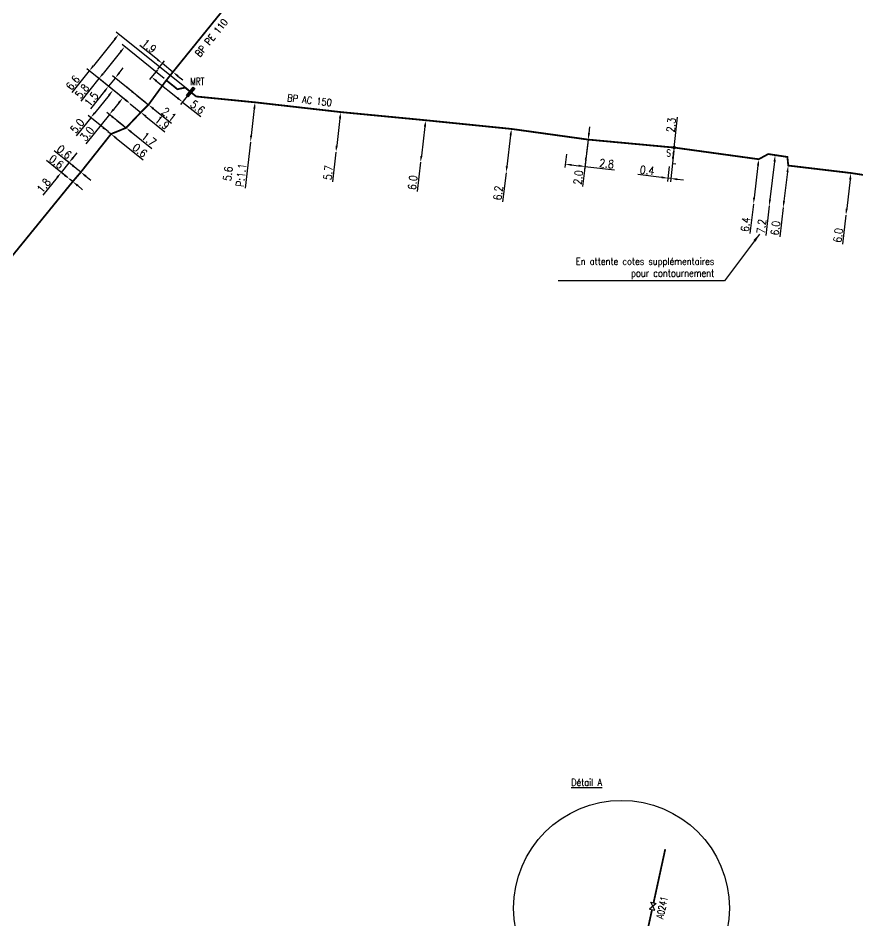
# Model space of a CAD drawing. Header units: millimetres. Extents: x 183997 to 185000, y 127999 to 129007.
# Drawn here: x 184763.2 to 184881.2, y 128287 to 128414 of the extents above; entities that cross this region are included whole.
import ezdxf
from ezdxf.enums import TextEntityAlignment as Align

# ---------------------------------------------------------------- set-up
doc = ezdxf.new("R2010")
doc.units = ezdxf.units.MM
doc.header["$PDMODE"] = 34
doc.linetypes.add('L_25_AP', pattern=[2000, 1000, 1000])
doc.linetypes.add('L_25_PE', pattern=[2000, 1000, 1000])
doc.layers.get('0').update_dxf_attribs({"linetype": 'CONTINUOUS'})
doc.layers.get('DEFPOINTS').update_dxf_attribs({"linetype": 'CONTINUOUS'})
for name, color, linetype in [('L_150', 1, 'CONTINUOUS'), ('L_300', 7, 'CONTINUOUS'), ('L_340', 7, 'CONTINUOUS'), ('L_900', 7, 'CONTINUOUS')]:
    doc.layers.add(name, color=color, linetype=linetype)
doc.styles.add('G_ROMANS', font='ROMANS.SHX', dxfattribs={"width": 0.75})
doc.styles.get("Standard").update_dxf_attribs({"font": 'romans.shx', "width": 0.85})
doc.dimstyles.get("Standard").update_dxf_attribs({"dimtxt": 1.5, "dimasz": 1.2, "dimexe": 0.625, "dimexo": 0.625, "dimgap": 0.25, "dimtad": 1, "dimdec": 1, "dimzin": 0, "dimdsep": 46, "dimtxsty": 'Standard', "dimcen": -0.5, "dimadec": 0, "dimazin": 0, "dimtfac": 1, "dimtdec": 1, "dimtmove": 0, "dimatfit": 3, "dimfxl": 0, "dimtolj": 1, "dimtzin": 0, "dimarcsym": 0})

# ---------------------------------------------------------------- blocks, each defined once
blk = doc.blocks.new('L_300_11')
at = {"color": 0, "linetype": 'Continuous', "const_width": 0.248, "flags": 128}
blk.add_lwpolyline([(-0.13, 0, 1), (0.13, 0, 1)], format="xyb", close=True, dxfattribs=at)
at = {"linetype": 'Continuous', "style": 'G_ROMANS', "width": 0.75}
blk.add_attdef('S', text='', height=1, dxfattribs=at).set_placement((0, 1.35), align=Align.MIDDLE_CENTER)
at = {"color": 0, "linetype": 'Continuous', "width": 0.75, "flags": 3}
for tag, p in [('DEF_LEG', (0, -5)), ('DEF_COUP', (0, -7.5)), ('DEF_TYPE', (0, -10))]:
    blk.add_attdef(tag, text='', height=1.2, dxfattribs=at).set_placement(p, align=Align.MIDDLE)
blk = doc.blocks.new('L_340_17')
at = {"linetype": 'Continuous'}
blk.add_hatch(color=0, dxfattribs=at).paths.add_polyline_path([(0.125, 0.75), (-0.125, 0.75), (-0.125, -0.75), (0.125, -0.75)])
at = {"color": 0, "linetype": 'Continuous'}
blk.add_lwpolyline([(-0.125, 0.75), (0.125, 0.75), (0.125, -0.75), (-0.125, -0.75)], close=True, dxfattribs=at)
at = {"color": 0, "linetype": 'Continuous', "width": 0.75}
for tag, height, flags, p in [('MRT', 1, 8, (0, 2.5)), ('DEF_LEG', 1.2, 3, (0, -5)), ('DEF_COUP', 1.2, 3, (0, -7.5)), ('DEF_TYPE', 1.2, 3, (0, -10))]:
    blk.add_attdef(tag, text='', height=height, dxfattribs=dict(at, flags=flags)).set_placement(p, align=Align.MIDDLE)
blk = doc.blocks.new('L_300_09')
at = {"color": 0, "linetype": 'Continuous', "flags": 128}
blk.add_lwpolyline([(0.5, -0.38), (-0.5, 0.38), (-0.5, -0.38), (0.5, 0.38), (0.5, -0.38)], dxfattribs=at)
at = {"color": 0, "linetype": 'Continuous', "width": 0.75}
blk.add_attdef('NUM', text='', height=1, dxfattribs=at).set_placement((0, 1.69), align=Align.MIDDLE_CENTER)
at = {"color": 0, "linetype": 'Continuous', "width": 0.75, "flags": 3}
for tag, p in [('DEF_LEG', (0, -5)), ('DEF_COUP', (0, -7.5)), ('DEF_TYPE', (0, -10))]:
    blk.add_attdef(tag, text='', height=1.2, dxfattribs=at).set_placement(p, align=Align.MIDDLE)
blk = doc.blocks.new('*D1337')
at = {"layer": 'DEFPOINTS', "color": 0, "linetype": 'Continuous', "transparency": 16777216}
for p in [(184796.53, 128402.12), (184795.88, 128396.54), (184795.88, 128396.54)]:
    blk.add_point(p, dxfattribs=at)
at = {"layer": 'L_150', "color": 0, "linetype": 'Continuous', "lineweight": -2, "transparency": 16777216}
for p, q in [((184796.42, 128401.23), (184795.98, 128397.44)), ((184795.88, 128396.54), (184795.12, 128390.06))]:
    blk.add_line(p, q, dxfattribs=at)
at = {"layer": 'L_150', "color": 0, "linetype": 'Continuous', "transparency": 16777216}
for points in [[(184796.28, 128401.25), (184796.57, 128401.21), (184796.53, 128402.12)], [(184795.83, 128397.45), (184796.13, 128397.42), (184795.88, 128396.54)]]:
    blk.add_solid(points, dxfattribs=at)
at = {"layer": 'L_150', "color": 0, "linetype": 'Continuous', "transparency": 16777216, "insert": (184793.64, 128391.98), "char_height": 1.125, "attachment_point": 5, "rotation": 83.3168}
blk.add_mtext('\\A1;5.6\\PP:1.1', dxfattribs=at)
blk = doc.blocks.new('*D1341')
at = {"layer": 'DEFPOINTS', "color": 0, "linetype": 'Continuous', "transparency": 16777216}
for p in [(184843.33, 128396.88), (184840.31, 128395.27), (184840.09, 128393.43)]:
    blk.add_point(p, dxfattribs=at)
at = {"layer": 'L_150', "color": 0, "linetype": 'Continuous', "lineweight": -2, "transparency": 16777216}
for p, q in [((184843.28, 128396.42), (184842.81, 128392.64)), ((184840.26, 128394.81), (184840.03, 128392.97)), ((184840.98, 128393.33), (184841.97, 128393.21)), ((184842.87, 128393.1), (184847.01, 128392.62))]:
    blk.add_line(p, q, dxfattribs=at)
at = {"layer": 'L_150', "color": 0, "linetype": 'Continuous', "transparency": 16777216}
for points in [[(184841, 128393.47), (184840.96, 128393.18), (184840.09, 128393.43)], [(184841.99, 128393.36), (184841.96, 128393.06), (184842.87, 128393.1)]]:
    blk.add_solid(points, dxfattribs=at)
at = {"layer": 'L_150', "color": 0, "linetype": 'Continuous', "transparency": 16777216, "insert": (184845.92, 128393.5), "char_height": 1.125, "attachment_point": 5, "rotation": 353.2954}
blk.add_mtext('\\A1;2.8', dxfattribs=at)
blk = doc.blocks.new('*D1342')
at = {"layer": 'DEFPOINTS', "color": 0, "linetype": 'Continuous', "transparency": 16777216}
for p in [(184820.5, 128399.6), (184819.78, 128393.69), (184819.78, 128393.69)]:
    blk.add_point(p, dxfattribs=at)
at = {"layer": 'L_150', "color": 0, "linetype": 'Continuous', "lineweight": -2, "transparency": 16777216}
for p, q in [((184820.39, 128398.71), (184819.89, 128394.59)), ((184819.78, 128393.69), (184819.28, 128389.59))]:
    blk.add_line(p, q, dxfattribs=at)
at = {"layer": 'L_150', "color": 0, "linetype": 'Continuous', "transparency": 16777216}
for points in [[(184820.24, 128398.72), (184820.54, 128398.69), (184820.5, 128399.6)], [(184819.74, 128394.6), (184820.04, 128394.57), (184819.78, 128393.69)]]:
    blk.add_solid(points, dxfattribs=at)
at = {"layer": 'L_150', "color": 0, "linetype": 'Continuous', "transparency": 16777216, "insert": (184818.67, 128390.84), "char_height": 1.125, "attachment_point": 5, "rotation": 83.0319}
blk.add_mtext('\\A1;6.0', dxfattribs=at)
blk = doc.blocks.new('*D1343')
at = {"layer": 'DEFPOINTS', "color": 0, "linetype": 'Continuous', "transparency": 16777216}
for p in [(184808.55, 128400.75), (184807.89, 128395.13), (184807.89, 128395.13)]:
    blk.add_point(p, dxfattribs=at)
at = {"layer": 'L_150', "color": 0, "linetype": 'Continuous', "lineweight": -2, "transparency": 16777216}
for p, q in [((184808.45, 128399.85), (184808, 128396.03)), ((184807.89, 128395.13), (184807.4, 128390.96))]:
    blk.add_line(p, q, dxfattribs=at)
at = {"layer": 'L_150', "color": 0, "linetype": 'Continuous', "transparency": 16777216}
for points in [[(184808.3, 128399.87), (184808.6, 128399.83), (184808.55, 128400.75)], [(184807.85, 128396.05), (184808.15, 128396.01), (184807.89, 128395.13)]]:
    blk.add_solid(points, dxfattribs=at)
at = {"layer": 'L_150', "color": 0, "linetype": 'Continuous', "transparency": 16777216, "insert": (184806.8, 128392.23), "char_height": 1.125, "attachment_point": 5, "rotation": 83.3168}
blk.add_mtext('\\A1;5.7', dxfattribs=at)
blk = doc.blocks.new('*D1345')
at = {"layer": 'DEFPOINTS', "color": 0, "linetype": 'Continuous', "transparency": 16777216}
for p in [(184832.54, 128398.38), (184831.79, 128392.22), (184831.79, 128392.22)]:
    blk.add_point(p, dxfattribs=at)
at = {"layer": 'L_150', "color": 0, "linetype": 'Continuous', "lineweight": -2, "transparency": 16777216}
for p, q in [((184832.43, 128397.49), (184831.9, 128393.12)), ((184831.79, 128392.22), (184831.29, 128388.12))]:
    blk.add_line(p, q, dxfattribs=at)
at = {"layer": 'L_150', "color": 0, "linetype": 'Continuous', "transparency": 16777216}
for points in [[(184832.28, 128397.5), (184832.58, 128397.47), (184832.54, 128398.38)], [(184831.75, 128393.14), (184832.05, 128393.1), (184831.79, 128392.22)]]:
    blk.add_solid(points, dxfattribs=at)
at = {"layer": 'L_150', "color": 0, "linetype": 'Continuous', "transparency": 16777216, "insert": (184830.68, 128389.37), "char_height": 1.125, "attachment_point": 5, "rotation": 83.0319}
blk.add_mtext('\\A1;6.2', dxfattribs=at)
blk = doc.blocks.new('*D1346')
at = {"layer": 'DEFPOINTS', "color": 0, "linetype": 'Continuous', "transparency": 16777216}
for p in [(184867.28, 128394.12), (184866.53, 128387.82), (184866.53, 128387.82)]:
    blk.add_point(p, dxfattribs=at)
at = {"layer": 'L_150', "color": 0, "linetype": 'Continuous', "lineweight": -2, "transparency": 16777216}
for p, q in [((184867.17, 128393.23), (184866.64, 128388.71)), ((184866.53, 128387.82), (184866.04, 128383.67))]:
    blk.add_line(p, q, dxfattribs=at)
at = {"layer": 'L_150', "color": 0, "linetype": 'Continuous', "transparency": 16777216}
for points in [[(184867.03, 128393.25), (184867.32, 128393.21), (184867.28, 128394.12)], [(184866.49, 128388.73), (184866.79, 128388.69), (184866.53, 128387.82)]]:
    blk.add_solid(points, dxfattribs=at)
at = {"layer": 'L_150', "color": 0, "linetype": 'Continuous', "transparency": 16777216, "insert": (184865.43, 128384.94), "char_height": 1.125, "attachment_point": 5, "rotation": 83.2257}
blk.add_mtext('\\A1;6.4', dxfattribs=at)
blk = doc.blocks.new('*D1347')
at = {"layer": 'DEFPOINTS', "color": 0, "linetype": 'Continuous', "transparency": 16777216}
for p in [(184855.4, 128395.76), (184854.76, 128393.57), (184855.16, 128393.53)]:
    blk.add_point(p, dxfattribs=at)
at = {"layer": 'L_300', "color": 0, "linetype": 'Continuous', "lineweight": -2, "transparency": 16777216}
for p, q in [((184855.4, 128395.76), (184855.86, 128400.03)), ((184855.26, 128394.42), (184855.3, 128394.87)), ((184855.23, 128393.52), (184855.62, 128393.47))]:
    blk.add_line(p, q, dxfattribs=at)
at = {"layer": 'L_300', "color": 0, "linetype": 'Continuous', "transparency": 16777216}
for points in [[(184855.15, 128394.89), (184855.45, 128394.85), (184855.4, 128395.76)], [(184855.11, 128394.44), (184855.4, 128394.41), (184855.16, 128393.53)]]:
    blk.add_solid(points, dxfattribs=at)
at = {"layer": 'L_300', "color": 0, "linetype": 'Continuous', "transparency": 16777216, "insert": (184854.98, 128398.93), "char_height": 1.125, "attachment_point": 5, "rotation": 83.8671}
blk.add_mtext('\\A1;2.3', dxfattribs=at)
blk = doc.blocks.new('*D1348')
at = {"layer": 'DEFPOINTS', "color": 0, "linetype": 'Continuous', "transparency": 16777216}
for p in [(184843.33, 128396.88), (184843.09, 128394.95), (184843.09, 128394.95)]:
    blk.add_point(p, dxfattribs=at)
at = {"layer": 'L_150', "color": 0, "linetype": 'Continuous', "lineweight": -2, "transparency": 16777216}
for p, q in [((184843.44, 128397.77), (184843.55, 128398.67)), ((184843.33, 128396.88), (184843.09, 128394.95)), ((184842.98, 128394.05), (184842.52, 128390.28))]:
    blk.add_line(p, q, dxfattribs=at)
at = {"layer": 'L_150', "color": 0, "linetype": 'Continuous', "transparency": 16777216}
for points in [[(184843.29, 128397.79), (184843.59, 128397.76), (184843.33, 128396.88)], [(184842.84, 128394.07), (184843.13, 128394.03), (184843.09, 128394.95)]]:
    blk.add_solid(points, dxfattribs=at)
at = {"layer": 'L_150', "color": 0, "linetype": 'Continuous', "transparency": 16777216, "insert": (184841.92, 128391.56), "char_height": 1.125, "attachment_point": 5, "rotation": 82.9677}
blk.add_mtext('\\A1;2.0', dxfattribs=at)
blk = doc.blocks.new('*D1349')
at = {"layer": 'DEFPOINTS', "color": 0, "linetype": 'Continuous', "transparency": 16777216}
for p in [(184855.4, 128395.76), (184854.76, 128393.57), (184854.53, 128391.46)]:
    blk.add_point(p, dxfattribs=at)
at = {"layer": 'L_300', "color": 0, "linetype": 'Continuous', "lineweight": -2, "transparency": 16777216}
for p, q in [((184855.35, 128395.3), (184854.88, 128390.95)), ((184854.71, 128393.11), (184854.48, 128390.99)), ((184853.64, 128391.57), (184850.32, 128391.96)), ((184854.93, 128391.41), (184854.53, 128391.46)), ((184855.83, 128391.31), (184856.72, 128391.2))]:
    blk.add_line(p, q, dxfattribs=at)
at = {"layer": 'L_300', "color": 0, "linetype": 'Continuous', "transparency": 16777216}
for points in [[(184853.66, 128391.71), (184853.62, 128391.42), (184854.53, 128391.46)], [(184855.84, 128391.46), (184855.81, 128391.16), (184854.93, 128391.41)]]:
    blk.add_solid(points, dxfattribs=at)
at = {"layer": 'L_300', "color": 0, "linetype": 'Continuous', "transparency": 16777216, "insert": (184851.61, 128392.56), "char_height": 1.125, "attachment_point": 5, "rotation": 353.2954}
blk.add_mtext('\\A1;0.4', dxfattribs=at)
blk = doc.blocks.new('*D1353')
at = {"layer": 'DEFPOINTS', "color": 0, "linetype": 'Continuous', "transparency": 16777216}
for p in [(184871.43, 128393.23), (184870.72, 128387.32), (184870.72, 128387.32)]:
    blk.add_point(p, dxfattribs=at)
at = {"layer": 'L_150', "color": 0, "linetype": 'Continuous', "lineweight": -2, "transparency": 16777216}
for p, q in [((184871.32, 128392.33), (184870.83, 128388.21)), ((184870.72, 128387.32), (184870.23, 128383.19))]:
    blk.add_line(p, q, dxfattribs=at)
at = {"layer": 'L_150', "color": 0, "linetype": 'Continuous', "transparency": 16777216}
for points in [[(184871.17, 128392.35), (184871.47, 128392.32), (184871.43, 128393.23)], [(184870.68, 128388.23), (184870.98, 128388.2), (184870.72, 128387.32)]]:
    blk.add_solid(points, dxfattribs=at)
at = {"layer": 'L_150', "color": 0, "linetype": 'Continuous', "transparency": 16777216, "insert": (184869.63, 128384.44), "char_height": 1.125, "attachment_point": 5, "rotation": 83.2257}
blk.add_mtext('\\A1;6.0', dxfattribs=at)
blk = doc.blocks.new('*D1357')
at = {"layer": 'DEFPOINTS', "color": 0, "linetype": 'Continuous', "transparency": 16777216}
for p in [(184880.24, 128392.18), (184879.53, 128386.27), (184879.53, 128386.27)]:
    blk.add_point(p, dxfattribs=at)
at = {"layer": 'L_150', "color": 0, "linetype": 'Continuous', "lineweight": -2, "transparency": 16777216}
for p, q in [((184880.13, 128391.29), (184879.64, 128387.17)), ((184879.53, 128386.27), (184879.05, 128382.17))]:
    blk.add_line(p, q, dxfattribs=at)
at = {"layer": 'L_150', "color": 0, "linetype": 'Continuous', "transparency": 16777216}
for points in [[(184879.98, 128391.31), (184880.28, 128391.27), (184880.24, 128392.18)], [(184879.49, 128387.18), (184879.79, 128387.15), (184879.53, 128386.27)]]:
    blk.add_solid(points, dxfattribs=at)
at = {"layer": 'L_150', "color": 0, "linetype": 'Continuous', "transparency": 16777216, "insert": (184878.44, 128383.42), "char_height": 1.125, "attachment_point": 5, "rotation": 83.2257}
blk.add_mtext('\\A1;6.0', dxfattribs=at)
blk = doc.blocks.new('*D1358')
at = {"layer": 'DEFPOINTS', "color": 0, "linetype": 'Continuous', "transparency": 16777216}
for p in [(184869.6, 128394.7), (184868.75, 128387.55), (184868.75, 128387.55)]:
    blk.add_point(p, dxfattribs=at)
at = {"layer": 'L_150', "color": 0, "linetype": 'Continuous', "lineweight": -2, "transparency": 16777216}
for p, q in [((184869.5, 128393.81), (184868.86, 128388.45)), ((184868.75, 128387.55), (184868.26, 128383.4))]:
    blk.add_line(p, q, dxfattribs=at)
at = {"layer": 'L_150', "color": 0, "linetype": 'Continuous', "transparency": 16777216}
for points in [[(184869.35, 128393.83), (184869.65, 128393.79), (184869.6, 128394.7)], [(184868.71, 128388.46), (184869.01, 128388.43), (184868.75, 128387.55)]]:
    blk.add_solid(points, dxfattribs=at)
at = {"layer": 'L_150', "color": 0, "linetype": 'Continuous', "transparency": 16777216, "insert": (184867.66, 128384.67), "char_height": 1.125, "attachment_point": 5, "rotation": 83.2257}
blk.add_mtext('\\A1;7.2', dxfattribs=at)
blk = doc.blocks.new('*D1359')
at = {"layer": 'DEFPOINTS', "color": 0, "linetype": 'Continuous', "transparency": 16777216}
for p in [(184774.6, 128405.45), (184784.12, 128405.17), (184779, 128401.91)]:
    blk.add_point(p, dxfattribs=at)
at = {"layer": 'L_150', "color": 0, "linetype": 'Continuous', "lineweight": -2, "transparency": 16777216}
for p, q in [((184783.76, 128405.46), (184777.84, 128410.23)), ((184777.64, 128409.23), (184775.17, 128406.15)), ((184774.6, 128405.45), (184772.07, 128402.29)), ((184778.64, 128402.2), (184774.24, 128405.74))]:
    blk.add_line(p, q, dxfattribs=at)
at = {"layer": 'L_150', "color": 0, "linetype": 'Continuous', "transparency": 16777216}
for points in [[(184777.53, 128409.33), (184777.76, 128409.14), (184778.21, 128409.93)], [(184775.05, 128406.24), (184775.29, 128406.06), (184774.6, 128405.45)]]:
    blk.add_solid(points, dxfattribs=at)
at = {"layer": 'L_150', "color": 0, "linetype": 'Continuous', "transparency": 16777216, "insert": (184772.23, 128403.68), "char_height": 1.125, "attachment_point": 5, "rotation": 51.2542}
blk.add_mtext('\\A1;5.8', dxfattribs=at)
blk = doc.blocks.new('*D1360')
at = {"layer": 'DEFPOINTS', "color": 0, "linetype": 'Continuous', "transparency": 16777216}
for p in [(184775.94, 128404.37), (184779, 128401.91), (184781.56, 128401.78)]:
    blk.add_point(p, dxfattribs=at)
at = {"layer": 'L_150', "color": 0, "linetype": 'Continuous', "lineweight": -2, "transparency": 16777216}
for p, q in [((184777.45, 128406.24), (184778.01, 128406.95)), ((184776.88, 128405.54), (184775.94, 128404.37)), ((184781.19, 128402.07), (184776.52, 128405.84)), ((184778.64, 128402.2), (184775.58, 128404.66)), ((184775.38, 128403.67), (184773.41, 128401.22))]:
    blk.add_line(p, q, dxfattribs=at)
at = {"layer": 'L_150', "color": 0, "linetype": 'Continuous', "transparency": 16777216}
for points in [[(184777.33, 128406.34), (184777.56, 128406.15), (184776.88, 128405.54)], [(184775.26, 128403.76), (184775.5, 128403.57), (184775.94, 128404.37)]]:
    blk.add_solid(points, dxfattribs=at)
at = {"layer": 'L_150', "color": 0, "linetype": 'Continuous', "transparency": 16777216, "insert": (184773.53, 128402.56), "char_height": 1.125, "attachment_point": 5, "rotation": 51.2542}
blk.add_mtext('\\A1;1.5', dxfattribs=at)
blk = doc.blocks.new('*D1361')
at = {"layer": 'DEFPOINTS', "color": 0, "linetype": 'Continuous', "transparency": 16777216}
for p in [(184777.95, 128402.75), (184779, 128401.91), (184778.41, 128398.53)]:
    blk.add_point(p, dxfattribs=at)
at = {"layer": 'L_150', "color": 0, "linetype": 'Continuous', "lineweight": -2, "transparency": 16777216}
for p, q in [((184778.64, 128402.2), (184777.59, 128403.05)), ((184777.39, 128402.05), (184776.64, 128401.11)), ((184776.07, 128400.41), (184772.77, 128396.3)), ((184778.05, 128398.83), (184775.71, 128400.71))]:
    blk.add_line(p, q, dxfattribs=at)
at = {"layer": 'L_150', "color": 0, "linetype": 'Continuous', "transparency": 16777216}
for points in [[(184777.27, 128402.14), (184777.51, 128401.96), (184777.95, 128402.75)], [(184776.52, 128401.21), (184776.75, 128401.02), (184776.07, 128400.41)]]:
    blk.add_solid(points, dxfattribs=at)
at = {"layer": 'L_150', "color": 0, "linetype": 'Continuous', "transparency": 16777216, "insert": (184772.93, 128397.7), "char_height": 1.125, "attachment_point": 5, "rotation": 51.2165}
blk.add_mtext('\\A1;3.0', dxfattribs=at)
blk = doc.blocks.new('*D1362')
at = {"layer": 'DEFPOINTS', "color": 0, "linetype": 'Continuous', "transparency": 16777216}
for p in [(184773.24, 128406.54), (184787.47, 128403.56), (184779, 128401.91)]:
    blk.add_point(p, dxfattribs=at)
at = {"layer": 'L_340', "color": 0, "linetype": 'Continuous', "lineweight": -2, "transparency": 16777216}
for p, q in [((184787.11, 128403.86), (184777.01, 128411.98)), ((184776.81, 128410.99), (184773.81, 128407.25)), ((184773.24, 128406.54), (184770.8, 128403.5)), ((184778.64, 128402.2), (184772.88, 128406.84))]:
    blk.add_line(p, q, dxfattribs=at)
at = {"layer": 'L_340', "color": 0, "linetype": 'Continuous', "transparency": 16777216}
for points in [[(184776.69, 128411.08), (184776.93, 128410.89), (184777.37, 128411.69)], [(184773.69, 128407.34), (184773.92, 128407.15), (184773.24, 128406.54)]]:
    blk.add_solid(points, dxfattribs=at)
at = {"layer": 'L_340', "color": 0, "linetype": 'Continuous', "transparency": 16777216, "insert": (184770.94, 128404.88), "char_height": 1.125, "attachment_point": 5, "rotation": 51.2542}
blk.add_mtext('\\A1;6.6', dxfattribs=at)
blk = doc.blocks.new('*D1364')
at = {"layer": 'DEFPOINTS', "color": 0, "linetype": 'Continuous', "transparency": 16777216}
for p in [(184782.58, 128406.41), (184783.51, 128407.57), (184784.06, 128405.22)]:
    blk.add_point(p, dxfattribs=at)
at = {"layer": 'L_150', "color": 0, "linetype": 'Continuous', "lineweight": -2, "transparency": 16777216}
for p, q in [((184782.81, 128408.14), (184780.33, 128410.13)), ((184782.87, 128406.78), (184783.81, 128407.94)), ((184784.99, 128406.38), (184783.51, 128407.57)), ((184784.35, 128405.59), (184785.29, 128406.75)), ((184785.7, 128405.82), (184786.4, 128405.26))]:
    blk.add_line(p, q, dxfattribs=at)
at = {"layer": 'L_150', "color": 0, "linetype": 'Continuous', "transparency": 16777216}
for points in [[(184782.9, 128408.25), (184782.72, 128408.02), (184783.51, 128407.57)], [(184785.79, 128405.94), (184785.6, 128405.7), (184784.99, 128406.38)]]:
    blk.add_solid(points, dxfattribs=at)
at = {"layer": 'L_150', "color": 0, "linetype": 'Continuous', "transparency": 16777216, "insert": (184781.65, 128410.03), "char_height": 1.125, "attachment_point": 5, "rotation": 321.2542}
blk.add_mtext('\\A1;1.9', dxfattribs=at)
blk = doc.blocks.new('*D1365')
at = {"layer": 'DEFPOINTS', "color": 0, "linetype": 'Continuous', "transparency": 16777216}
for p in [(184779.92, 128403.1), (184779.92, 128403.1), (184781.56, 128401.78)]:
    blk.add_point(p, dxfattribs=at)
at = {"layer": 'L_150', "color": 0, "linetype": 'Continuous', "lineweight": -2, "transparency": 16777216}
for p, q in [((184779.22, 128403.66), (184778.52, 128404.23)), ((184779.92, 128403.1), (184781.56, 128401.78)), ((184780.21, 128403.46), (184780.22, 128403.46)), ((184781.85, 128402.15), (184781.85, 128402.15)), ((184782.26, 128401.22), (184784.78, 128399.19))]:
    blk.add_line(p, q, dxfattribs=at)
at = {"layer": 'L_150', "color": 0, "linetype": 'Continuous', "transparency": 16777216}
for points in [[(184779.31, 128403.78), (184779.13, 128403.55), (184779.92, 128403.1)], [(184782.35, 128401.33), (184782.16, 128401.1), (184781.56, 128401.78)]]:
    blk.add_solid(points, dxfattribs=at)
at = {"layer": 'L_150', "color": 0, "linetype": 'Continuous', "transparency": 16777216, "insert": (184784.43, 128400.43), "char_height": 1.125, "attachment_point": 5, "rotation": 321.168}
blk.add_mtext('\\A1;2.1', dxfattribs=at)
blk = doc.blocks.new('*D1366')
at = {"layer": 'DEFPOINTS', "color": 0, "linetype": 'Continuous', "transparency": 16777216}
for p in [(184783.11, 128407.07), (184781.99, 128405.68), (184787.47, 128403.56)]:
    blk.add_point(p, dxfattribs=at)
at = {"layer": 'L_340', "color": 0, "linetype": 'Continuous', "lineweight": -2, "transparency": 16777216}
for p, q in [((184782.82, 128406.71), (184781.69, 128405.31)), ((184782.69, 128405.11), (184785.65, 128402.73)), ((184787.18, 128403.2), (184786.05, 128401.8)), ((184786.35, 128402.16), (184788.9, 128400.11))]:
    blk.add_line(p, q, dxfattribs=at)
at = {"layer": 'L_340', "color": 0, "linetype": 'Continuous', "transparency": 16777216}
for points in [[(184782.78, 128405.23), (184782.59, 128404.99), (184781.99, 128405.68)], [(184785.74, 128402.84), (184785.55, 128402.61), (184786.35, 128402.16)]]:
    blk.add_solid(points, dxfattribs=at)
at = {"layer": 'L_340', "color": 0, "linetype": 'Continuous', "transparency": 16777216, "insert": (184788.45, 128401.44), "char_height": 1.125, "attachment_point": 5, "rotation": 321.168}
blk.add_mtext('\\A1;5.6', dxfattribs=at)
blk = doc.blocks.new('*D1367')
at = {"layer": 'DEFPOINTS', "color": 0, "linetype": 'Continuous', "transparency": 16777216}
for p in [(184775.87, 128398.01), (184775.87, 128398.01), (184776.3, 128397.67)]:
    blk.add_point(p, dxfattribs=at)
at = {"layer": 'L_150', "color": 0, "linetype": 'Continuous', "lineweight": -2, "transparency": 16777216}
for p, q in [((184775.17, 128398.57), (184774.47, 128399.14)), ((184775.87, 128398.01), (184776.3, 128397.67)), ((184777, 128397.1), (184780.81, 128394.03))]:
    blk.add_line(p, q, dxfattribs=at)
at = {"layer": 'L_150', "color": 0, "linetype": 'Continuous', "transparency": 16777216}
for points in [[(184775.26, 128398.69), (184775.07, 128398.46), (184775.87, 128398.01)], [(184777.09, 128397.22), (184776.91, 128396.98), (184776.3, 128397.67)]]:
    blk.add_solid(points, dxfattribs=at)
at = {"layer": 'L_150', "color": 0, "linetype": 'Continuous', "transparency": 16777216, "insert": (184780.35, 128395.36), "char_height": 1.125, "attachment_point": 5, "rotation": 321.168}
blk.add_mtext('\\A1;0.6', dxfattribs=at)
blk = doc.blocks.new('*D1369')
at = {"layer": 'DEFPOINTS', "color": 0, "linetype": 'Continuous', "transparency": 16777216}
for p in [(184769.3, 128392.27), (184770.48, 128391.32), (184772.05, 128392.3)]:
    blk.add_point(p, dxfattribs=at)
at = {"layer": 'L_150', "color": 0, "linetype": 'Continuous', "lineweight": -2, "transparency": 16777216}
for p, q in [((184770.96, 128394.33), (184771.52, 128395.03)), ((184771.68, 128392.6), (184770.03, 128393.92)), ((184770.12, 128391.61), (184768.93, 128392.56)), ((184770.39, 128393.63), (184769.3, 128392.27)), ((184768.73, 128391.57), (184766.72, 128389.07))]:
    blk.add_line(p, q, dxfattribs=at)
at = {"layer": 'L_150', "color": 0, "linetype": 'Continuous', "transparency": 16777216}
for points in [[(184770.84, 128394.43), (184771.08, 128394.24), (184770.39, 128393.63)], [(184768.62, 128391.66), (184768.85, 128391.47), (184769.3, 128392.27)]]:
    blk.add_solid(points, dxfattribs=at)
at = {"layer": 'L_150', "color": 0, "linetype": 'Continuous', "transparency": 16777216, "insert": (184766.84, 128390.41), "char_height": 1.125, "attachment_point": 5, "rotation": 51.1679}
blk.add_mtext('\\A1;1.8', dxfattribs=at)
blk = doc.blocks.new('*D1370')
at = {"layer": 'DEFPOINTS', "color": 0, "linetype": 'Continuous', "transparency": 16777216}
for p in [(184776.59, 128403.85), (184779, 128401.91), (184776.3, 128397.67)]:
    blk.add_point(p, dxfattribs=at)
at = {"layer": 'L_150', "color": 0, "linetype": 'Continuous', "lineweight": -2, "transparency": 16777216}
for p, q in [((184778.64, 128402.2), (184776.22, 128404.15)), ((184776.02, 128403.15), (184774.02, 128400.66)), ((184775.93, 128397.96), (184773.09, 128400.25)), ((184773.45, 128399.96), (184771.4, 128397.4))]:
    blk.add_line(p, q, dxfattribs=at)
at = {"layer": 'L_150', "color": 0, "linetype": 'Continuous', "transparency": 16777216}
for points in [[(184775.91, 128403.24), (184776.14, 128403.06), (184776.59, 128403.85)], [(184773.9, 128400.75), (184774.13, 128400.56), (184773.45, 128399.96)]]:
    blk.add_solid(points, dxfattribs=at)
at = {"layer": 'L_150', "color": 0, "linetype": 'Continuous', "transparency": 16777216, "insert": (184771.56, 128398.8), "char_height": 1.125, "attachment_point": 5, "rotation": 51.1679}
blk.add_mtext('\\A1;5.0', dxfattribs=at)
blk = doc.blocks.new('*D1371')
at = {"layer": 'DEFPOINTS', "color": 0, "linetype": 'Continuous', "transparency": 16777216}
for p in [(184779, 128401.91), (184779, 128401.91), (184780.48, 128400.71)]:
    blk.add_point(p, dxfattribs=at)
at = {"layer": 'L_150', "color": 0, "linetype": 'Continuous', "lineweight": -2, "transparency": 16777216}
for p, q in [((184778.3, 128402.47), (184777.6, 128403.03)), ((184779, 128401.91), (184780.48, 128400.71)), ((184781.19, 128400.15), (184783.87, 128397.99))]:
    blk.add_line(p, q, dxfattribs=at)
at = {"layer": 'L_150', "color": 0, "linetype": 'Continuous', "transparency": 16777216}
for points in [[(184778.4, 128402.59), (184778.21, 128402.35), (184779, 128401.91)], [(184781.28, 128400.27), (184781.09, 128400.03), (184780.48, 128400.71)]]:
    blk.add_solid(points, dxfattribs=at)
at = {"layer": 'L_150', "color": 0, "linetype": 'Continuous', "transparency": 16777216, "insert": (184783.49, 128399.26), "char_height": 1.125, "attachment_point": 5, "rotation": 321.168}
blk.add_mtext('\\A1;1.9', dxfattribs=at)
blk = doc.blocks.new('*D1372')
at = {"layer": 'DEFPOINTS', "color": 0, "linetype": 'Continuous', "transparency": 16777216}
for p in [(184777.13, 128399.57), (184777.13, 128399.57), (184778.41, 128398.53)]:
    blk.add_point(p, dxfattribs=at)
at = {"layer": 'L_150', "color": 0, "linetype": 'Continuous', "lineweight": -2, "transparency": 16777216}
for p, q in [((184776.42, 128400.13), (184775.72, 128400.7)), ((184777.13, 128399.57), (184778.41, 128398.53)), ((184777.42, 128399.93), (184777.42, 128399.93)), ((184778.71, 128398.9), (184778.71, 128398.9)), ((184779.11, 128397.97), (184782.01, 128395.64))]:
    blk.add_line(p, q, dxfattribs=at)
at = {"layer": 'L_150', "color": 0, "linetype": 'Continuous', "transparency": 16777216}
for points in [[(184776.52, 128400.25), (184776.33, 128400.01), (184777.13, 128399.57)], [(184779.21, 128398.08), (184779.02, 128397.85), (184778.41, 128398.53)]]:
    blk.add_solid(points, dxfattribs=at)
at = {"layer": 'L_150', "color": 0, "linetype": 'Continuous', "transparency": 16777216, "insert": (184781.61, 128396.92), "char_height": 1.125, "attachment_point": 5, "rotation": 321.168}
blk.add_mtext('\\A1;1.7', dxfattribs=at)
blk = doc.blocks.new('*D1373')
at = {"layer": 'DEFPOINTS', "color": 0, "linetype": 'Continuous', "transparency": 16777216}
for p in [(184770.48, 128391.32), (184770.48, 128391.32), (184770.91, 128390.97)]:
    blk.add_point(p, dxfattribs=at)
at = {"layer": 'L_150', "color": 0, "linetype": 'Continuous', "lineweight": -2, "transparency": 16777216}
for p, q in [((184769.78, 128391.88), (184767.22, 128393.93)), ((184770.91, 128390.97), (184770.48, 128391.32)), ((184771.61, 128390.41), (184772.31, 128389.84))]:
    blk.add_line(p, q, dxfattribs=at)
at = {"layer": 'L_150', "color": 0, "linetype": 'Continuous', "transparency": 16777216}
for points in [[(184769.87, 128392), (184769.69, 128391.76), (184770.48, 128391.32)], [(184771.71, 128390.53), (184771.52, 128390.29), (184770.91, 128390.97)]]:
    blk.add_solid(points, dxfattribs=at)
at = {"layer": 'L_150', "color": 0, "linetype": 'Continuous', "transparency": 16777216, "insert": (184768.62, 128393.77), "char_height": 1.125, "attachment_point": 5, "rotation": 321.2165}
blk.add_mtext('\\A1;0.6', dxfattribs=at)
blk = doc.blocks.new('*D1375')
at = {"layer": 'DEFPOINTS', "color": 0, "linetype": 'Continuous', "transparency": 16777216}
for p in [(184771.58, 128392.68), (184771.58, 128392.68), (184772.05, 128392.3)]:
    blk.add_point(p, dxfattribs=at)
at = {"layer": 'L_150', "color": 0, "linetype": 'Continuous', "lineweight": -2, "transparency": 16777216}
for p, q in [((184770.88, 128393.24), (184768.32, 128395.3)), ((184772.05, 128392.3), (184771.58, 128392.68)), ((184772.75, 128391.74), (184773.45, 128391.18))]:
    blk.add_line(p, q, dxfattribs=at)
at = {"layer": 'L_150', "color": 0, "linetype": 'Continuous', "transparency": 16777216}
for points in [[(184770.97, 128393.36), (184770.78, 128393.13), (184771.58, 128392.68)], [(184772.84, 128391.86), (184772.65, 128391.62), (184772.05, 128392.3)]]:
    blk.add_solid(points, dxfattribs=at)
at = {"layer": 'L_150', "color": 0, "linetype": 'Continuous', "transparency": 16777216, "insert": (184769.72, 128395.14), "char_height": 1.125, "attachment_point": 5, "rotation": 321.2165}
blk.add_mtext('\\A1;0.6', dxfattribs=at)

msp = doc.modelspace()

# ---------------------------------------------------------------- linework, layer by layer
at = {"layer": 'L_150', "linetype": 'L_25_PE', "ltscale": 0.5, "flags": 128}
msp.add_lwpolyline([(184807.79, 128434.71, 0.25, 0.25, 0), (184807.79, 128434.71, 0.25, 0.25, 0), (184800.31, 128425.39, 0.25, 0.25, 0), (184792.2, 128415.29, 0.25, 0.25, 0), (184785.85, 128407.45, 0.25, 0.25, 0), (184784.06, 128405.22, 0.25, 0.25, 0), (184781.56, 128401.78, 0.25, 0.25, 0), (184781.56, 128401.78, 0.25, 0.25, 0), (184780.48, 128400.71, 0.25, 0.25, 0), (184778.41, 128398.53, 0.25, 0.25, 0), (184776.3, 128397.67, 0.25, 0.25, 0), (184772.05, 128392.3, 0.25, 0.25, 0), (184770.91, 128390.97, 0.25, 0.25, 0), (184761.76, 128379.72, 0.25, 0.25, 0), (184756.51, 128372.95, 0.25, 0.25, 0), (184751.37, 128366.16, 0.25, 0.25, 0), (184739.32, 128351.57, 0.25, 0.25, 0), (184738.36, 128350.64, 0.25, 0.25, 0), (184738.36, 128350.64, 0.25, 0.25, 0), (184736.53, 128350.65, 0.25, 0.25, 0), (184735.35, 128352.17, 0.25, 0.25, 0), (184735.05, 128352.56, 0.25, 0.25, 0), (184729.39, 128350.79, 0.25, 0.25, 0), (184727.24, 128350.24, 0, 0, 0)], format="xyseb", dxfattribs=at)
at = {"layer": 'L_150', "linetype": 'L_25_PE', "ltscale": 0.5, "const_width": 0.25, "flags": 128}
msp.add_lwpolyline([(184784.12, 128405.17), (184785.09, 128404.39), (184785.62, 128403.96), (184786.7, 128404.19), (184787.48, 128403.57)], dxfattribs=at)
at = {"layer": 'L_150', "linetype": 'L_25_AP', "ltscale": 0.5, "const_width": 0.25, "flags": 128}
msp.add_lwpolyline([(184787.48, 128403.57), (184788.26, 128402.94), (184796.53, 128402.12), (184808.55, 128400.75), (184808.55, 128400.75), (184820.5, 128399.6), (184820.5, 128399.6), (184832.54, 128398.38), (184832.54, 128398.38), (184843.33, 128396.88), (184843.33, 128396.88), (184855.4, 128395.76), (184867.28, 128394.12), (184868.62, 128394.85), (184869.6, 128394.7), (184871.31, 128394.44), (184871.43, 128393.23), (184871.43, 128393.23), (184880.24, 128392.18), (184880.24, 128392.18), (184892.1, 128390.36), (184892.1, 128390.36), (184903.95, 128388.62), (184903.95, 128388.62), (184915.77, 128386.51), (184915.77, 128386.51), (184915.77, 128386.51), (184927.48, 128383.92), (184927.48, 128383.92), (184939.04, 128381.54), (184939.04, 128381.54), (184950.83, 128379.21), (184950.83, 128379.21), (184953.33, 128378.71)], dxfattribs=at)
at = {"layer": 'L_150', "linetype": 'L_25_AP', "const_width": 0.25, "flags": 128}
for points in [[(184852.51, 128289.57), (184852.7, 128290.45), (184854.15, 128297.12)], [(184850.67, 128281.14), (184852.29, 128288.6)]]:
    msp.add_lwpolyline(points, dxfattribs=at)
at = {"layer": 'L_900'}
msp.add_circle((184848.01, 128288.82), 15.16, dxfattribs=at)

# ---------------------------------------------------------------- block references
at = {"layer": 'L_300', "ltscale": 0.5}
ref = msp.add_blockref('L_300_11', (184855.4, 128395.76), dxfattribs=dict(at, rotation=121.5585589388435))
ref.add_attrib('S', 'S', dxfattribs={"layer": '0', "linetype": 'Continuous', "height": 1, "style": 'G_ROMANS', "width": 0.75}).set_placement((184854.63, 128395), align=Align.MIDDLE_CENTER)
ref = msp.add_blockref('L_300_09', (184852.4, 128289.09), dxfattribs=dict(at, rotation=77.72068249475866))
ref.add_attrib('NUM', 'A0241', dxfattribs={"layer": '0', "color": 0, "linetype": 'Continuous', "height": 1, "rotation": 77.7207, "width": 0.75}).set_placement((184853.7, 128288.9), align=Align.MIDDLE_CENTER)
at = {"layer": 'L_340', "ltscale": 0.5}
ref = msp.add_blockref('L_340_17', (184787.48, 128403.57), dxfattribs=dict(at, rotation=321.2542461808952))
ref.add_attrib('MRT', 'MRT', dxfattribs={"layer": '0', "color": 0, "linetype": 'Continuous', "height": 1, "width": 0.75}).set_placement((184788.41, 128405.05), align=Align.MIDDLE)

# ---------------------------------------------------------------- texts
at = {"layer": 'L_150', "linetype": 'Continuous', "width": 0.85}
for s, rotation, p in [('BP PE 110', 50.9704, (184790.4, 128411.2)), ('BP AC 150', 353.4588, (184804.18, 128402.41))]:
    msp.add_text(s, height=1, rotation=rotation, dxfattribs=at).set_placement(p, align=Align.MIDDLE)
at = {"layer": 'L_150', "linetype": 'Continuous', "insert": (184861.03, 128378.77), "char_height": 1, "attachment_point": 6}
msp.add_mtext('En attente cotes supplémentaires\\Ppour contournement', dxfattribs=at)
at = {"layer": 'L_900', "insert": (184840.92, 128307.01), "char_height": 1, "attachment_point": 1}
msp.add_mtext_dynamic_manual_height_columns('{\\LDétail A}', width=19.1551, gutter_width=5, heights=[0], dxfattribs=at)

# ---------------------------------------------------------------- dimensions: what is measured, and where the dimension line sits
at = {"layer": 'L_150', "linetype": 'Continuous'}
for base, p1, p2, angle, text, picture, middle in [((184774.6, 128405.45), (184784.12, 128405.17), (184779, 128401.91), 51.2542, '5.8', '*D1359', (184772.81, 128403.22)), ((184795.88, 128396.54), (184796.53, 128402.12), (184795.88, 128396.54), 83.3168, '<>\\PP:1.1', '*D1337', (184795.32, 128391.79))]:
    dim = msp.add_linear_dim(base=base, p1=p1, p2=p2, angle=angle, text=text, dimstyle='Standard', override={"dimscale": 0.75}, dxfattribs=at)
    dim.commit()
    dim.dimension.update_dxf_attribs({"geometry": picture, "text_midpoint": middle, "dimtype": 160})
for base, p1, p2, angle, override, picture, middle in [((184783.51, 128407.57), (184784.06, 128405.22), (184782.58, 128406.41), 321.2542, {"dimscale": 0.75, "dimatfit": 0}, '*D1364', (184781.18, 128409.44)), ((184775.94, 128404.37), (184781.56, 128401.78), (184779, 128401.91), 51.2542, {"dimscale": 0.75}, '*D1360', (184774.12, 128402.09)), ((184776.59, 128403.85), (184776.3, 128397.67), (184779, 128401.91), 231.1679, {"dimscale": 0.75}, '*D1370', (184772.14, 128398.33)), ((184779.92, 128403.1), (184781.56, 128401.78), (184779.92, 128403.1), 321.168, {"dimscale": 0.75, "dimatfit": 0}, '*D1365', (184783.96, 128399.85)), ((184777.95, 128402.75), (184778.41, 128398.53), (184779, 128401.91), 231.2165, {"dimscale": 0.75}, '*D1361', (184773.51, 128397.23)), ((184779, 128401.91), (184780.48, 128400.71), (184779, 128401.91), 321.168, {"dimscale": 0.75, "dimatfit": 0}, '*D1371', (184783.02, 128398.68)), ((184777.12581, 128399.566803), (184778.411094, 128398.53213), (184777.125763, 128399.566744), 321.16803, {"dimscale": 0.75, "dimatfit": 0}, '*D1372', (184781.136717, 128396.338265)), ((184807.8932, 128395.1347), (184808.5508, 128400.7463), (184807.8932, 128395.1347), 83.3168, {"dimscale": 0.75}, '*D1343', (184807.5423, 128392.1395)), ((184775.87, 128398.01), (184776.3, 128397.67), (184775.87, 128398.01), 321.168, {"dimscale": 0.75, "dimatfit": 0}, '*D1367', (184779.88, 128394.78)), ((184819.7776, 128393.6926), (184820.4995, 128399.5986), (184819.7776, 128393.6926), 83.0319, {"dimscale": 0.75}, '*D1342', (184819.4178, 128390.748)), ((184831.79, 128392.22), (184832.54, 128398.38), (184831.79, 128392.22), 83.0319, {"dimscale": 0.75}, '*D1345', (184831.43, 128389.28)), ((184843.0943, 128394.9452), (184843.333, 128396.8805), (184843.0943, 128394.9452), 82.9677, {"dimscale": 0.75, "dimatfit": 0}, '*D1348', (184842.6649, 128391.4641)), ((184771.58, 128392.68), (184772.05, 128392.3), (184771.58, 128392.68), 321.2165, {"dimscale": 0.75, "dimlfac": 1, "dimlunit": 2, "dimatfit": 0}, '*D1375', (184769.25, 128394.55)), ((184840.09, 128393.43), (184843.33, 128396.88), (184840.31, 128395.27), 353.2954, {"dimscale": 0.75}, '*D1341', (184845.83, 128392.76)), ((184769.2973, 128392.2681), (184772.0465, 128392.3039), (184770.4815, 128391.3165), 51.1679, {"dimscale": 0.75, "dimatfit": 0}, '*D1369', (184767.4268, 128389.9443)), ((184770.4815, 128391.3165), (184770.9102, 128390.972), (184770.4815, 128391.3165), 321.2165, {"dimscale": 0.75, "dimatfit": 0}, '*D1373', (184768.1513, 128393.1889)), ((184866.5313, 128387.8172), (184867.2803, 128394.1228), (184866.5313, 128387.8172), 83.2257, {"dimscale": 0.75}, '*D1346', (184866.1787, 128384.8487)), ((184868.75, 128387.55), (184869.6, 128394.7), (184868.75, 128387.55), 83.2257, {"dimscale": 0.75}, '*D1358', (184868.4, 128384.58)), ((184870.7249, 128387.319), (184871.4267, 128393.2275), (184870.7249, 128387.319), 83.2257, {"dimscale": 0.75}, '*D1353', (184870.3723, 128384.3506)), ((184879.5344, 128386.2726), (184880.2362, 128392.181), (184879.5344, 128386.2726), 83.2257, {"dimscale": 0.75}, '*D1357', (184879.1845, 128383.3268))]:
    dim = msp.add_linear_dim(base=base, p1=p1, p2=p2, angle=angle, dimstyle='Standard', override=override, dxfattribs=at)
    dim.commit()
    dim.dimension.update_dxf_attribs({"geometry": picture, "text_midpoint": middle, "dimtype": 160})
at = {"layer": 'L_300', "linetype": 'Continuous'}
dim = msp.add_linear_dim(base=(184855.16, 128393.53), p1=(184855.4, 128395.76), p2=(184854.76, 128393.57), angle=83.8671, text='2.3', dimstyle='Standard', override={"dimscale": 0.75}, dxfattribs=at)
dim.commit()
dim.dimension.update_dxf_attribs({"geometry": '*D1347', "text_midpoint": (184855.73, 128398.85), "dimtype": 160})
dim = msp.add_linear_dim(base=(184854.53, 128391.46), p1=(184855.4, 128395.76), p2=(184854.76, 128393.57), angle=353.2954, dimstyle='Standard', override={"dimscale": 0.75, "dimatfit": 0}, dxfattribs=at)
dim.commit()
dim.dimension.update_dxf_attribs({"geometry": '*D1349', "text_midpoint": (184851.52, 128391.81), "dimtype": 160})
at = {"layer": 'L_340', "linetype": 'Continuous'}
for base, p2, angle, picture, middle in [((184773.24, 128406.54), (184779, 128401.91), 51.2542, '*D1362', (184771.53, 128404.41)), ((184781.99, 128405.68), (184783.11, 128407.07), 321.168, '*D1366', (184787.98, 128400.85))]:
    dim = msp.add_linear_dim(base=base, p1=(184787.47, 128403.56), p2=p2, angle=angle, dimstyle='Standard', override={"dimscale": 0.75}, dxfattribs=at)
    dim.commit()
    dim.dimension.update_dxf_attribs({"geometry": picture, "text_midpoint": middle, "dimtype": 160})

# ---------------------------------------------------------------- leaders
at = {"layer": 'L_150', "linetype": 'Continuous', "annotation_type": 0, "has_hookline": 1, "hookline_direction": 1, "text_width": 21.94}
msp.add_leader([(184867.41, 128383.6), (184862.48, 128377.02), (184861.28, 128377.02)], dimstyle='Standard', dxfattribs=at)

doc.saveas('drawing.dxf')
